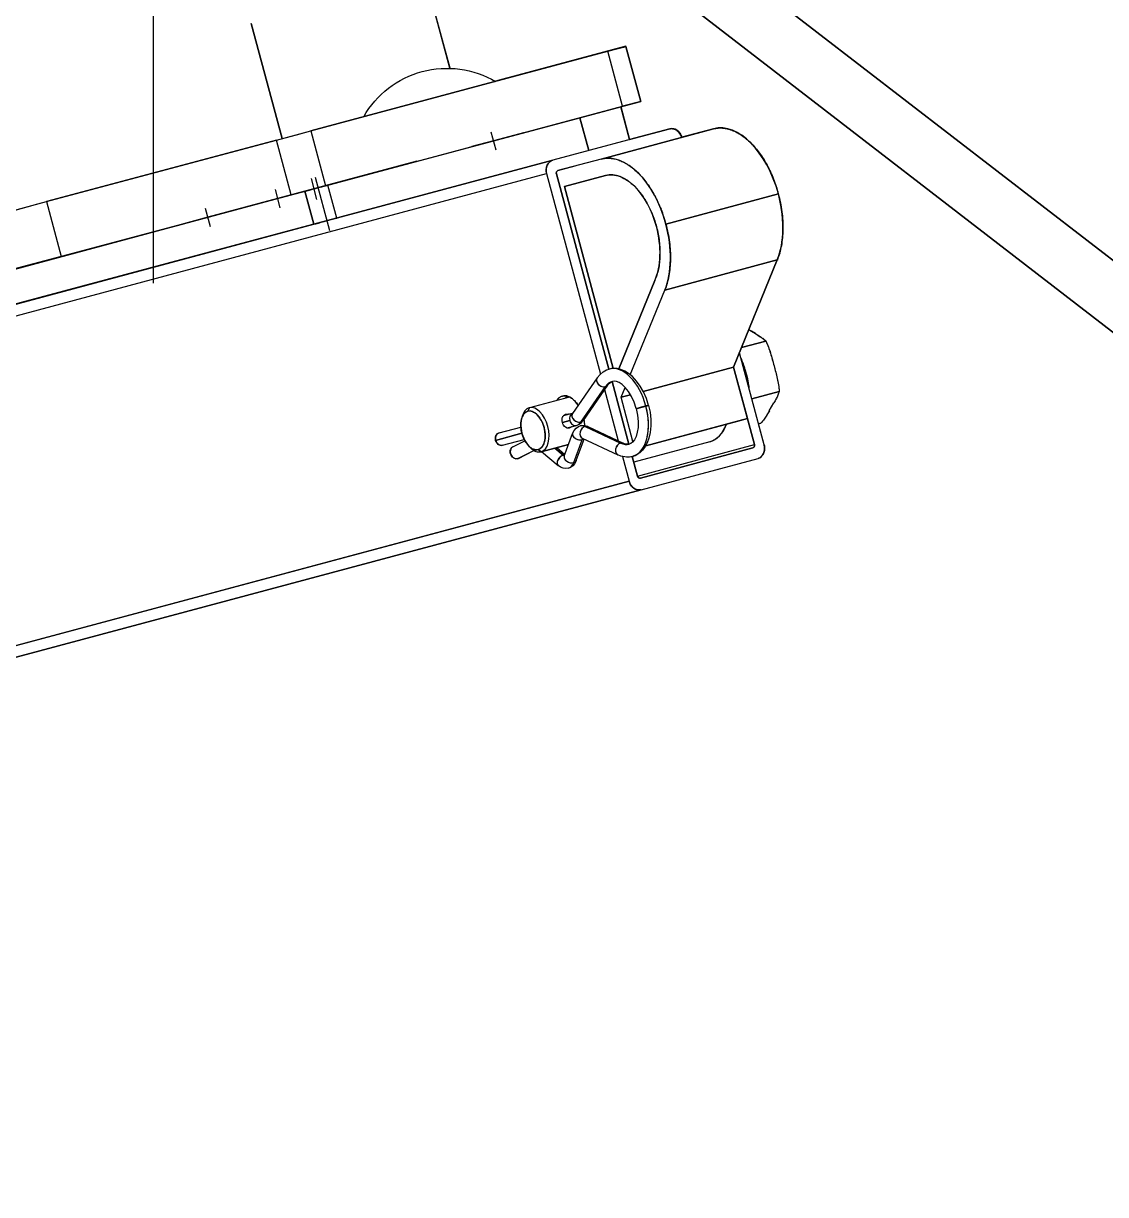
# Model space of a CAD drawing. Extents: x 39751 to 116307, y -36149 to -14965.
# Drawn here: x 111378.4 to 111568.7, y -20866.1 to -20660.1 of the extents above; entities that cross this region are included whole.
import ezdxf

# ---------------------------------------------------------------- set-up
doc = ezdxf.new("R2010")
doc.units = 0
doc.header["$LTSCALE"] = 1500
doc.linetypes.add('DASHDOT', pattern=[25.4, 12.7, -6.35, 0, -6.35])
doc.linetypes.add('DASHED', pattern=[0.35, 0.3, -0.05])
doc.layers.add('01', color=7, linetype='Continuous')
doc.layers.add('confinea', color=3, linetype='Continuous')
doc.layers.add('AM_0', color=7, linetype='Continuous', lineweight=30)

# ---------------------------------------------------------------- blocks, each defined once
blk = doc.blocks.new('A$C4E333B14')
at = {"color": 0, "linetype": 'DASHDOT', "ltscale": 0.339619}
blk.add_line((110.67, 716.96), (110.67, 852.81), dxfattribs=at)
at = {"color": 0, "ltscale": 0.039349}
blk.add_line((58.53, 754.73), (62.61, 769.93), dxfattribs=at)
blk.add_line((58.53, 754.73), (62.61, 769.93), dxfattribs=at)
at = {"color": 0, "ltscale": 0.039272}
blk.add_line((58.54, 754.73), (62.61, 769.9), dxfattribs=at)
blk.add_line((58.54, 754.73), (62.61, 769.9), dxfattribs=at)
blk.add_line((58.54, 754.73), (62.61, 769.9), dxfattribs=at)
at = {"color": 0, "ltscale": 0.052406}
for p, q in [((93.49, 762.63), (88.06, 742.38)), ((88.06, 742.38), (93.49, 762.63)), ((88.06, 742.38), (93.49, 762.63))]:
    blk.add_line(p, q, dxfattribs=at)
at = {"color": 0, "ltscale": 0.025}
for p, q in [((25.01, 748.95), (27.6, 758.61)), ((25.01, 748.92), (27.6, 758.58)), ((27.6, 758.58), (25.01, 748.92)), ((27.6, 758.58), (25.01, 748.92)), ((28.19, 748.07), (30.78, 757.73)), ((28.19, 748.07), (30.78, 757.73)), ((83.02, 743.73), (80.43, 734.07)), ((83.02, 743.73), (80.43, 734.07)), ((86.46, 732.45), (89.05, 742.11)), ((86.46, 732.45), (89.05, 742.11)), ((129.48, 731.28), (126.89, 721.62)), ((129.48, 731.28), (126.89, 721.62))]:
    blk.add_line(p, q, dxfattribs=at)
at = {"color": 0, "ltscale": 0.000835028}
blk.add_line((27.6, 758.61), (27.92, 758.52), dxfattribs=at)
at = {"color": 0, "ltscale": 0.059443}
blk.add_line((27.6, 758.61), (50.56, 752.45), dxfattribs=at)
at = {"color": 0, "ltscale": 0.000963641}
blk.add_line((27.97, 758.48), (27.6, 758.58), dxfattribs=at)
at = {"color": 0, "ltscale": 0.008243}
blk.add_line((30.78, 757.73), (27.6, 758.58), dxfattribs=at)
at = {"color": 0, "ltscale": 0.002628}
blk.add_line((27.92, 758.52), (28.93, 758.25), dxfattribs=at)
at = {"color": 0, "ltscale": 0.002757}
blk.add_line((29.03, 758.19), (27.97, 758.48), dxfattribs=at)
at = {"color": 0, "ltscale": 0.004396}
blk.add_line((28.93, 758.25), (30.63, 757.8), dxfattribs=at)
at = {"color": 0, "ltscale": 0.004521}
for p, q in [((30.78, 757.73), (29.03, 758.19)), ((28.19, 748.07), (26.44, 748.53))]:
    blk.add_line(p, q, dxfattribs=at)
at = {"color": 0, "ltscale": 0.006124}
blk.add_line((30.63, 757.8), (33, 757.16), dxfattribs=at)
at = {"color": 0, "ltscale": 0.135205}
for p, q in [((83.02, 743.73), (30.78, 757.73)), ((30.78, 757.73), (83.02, 743.73))]:
    blk.add_line(p, q, dxfattribs=at)
at = {"color": 0, "ltscale": 0.007794}
blk.add_line((33, 757.16), (36.01, 756.35), dxfattribs=at)
at = {"color": 0, "ltscale": 0.009394}
blk.add_line((36.01, 756.35), (39.64, 755.38), dxfattribs=at)
at = {"color": 0, "ltscale": 0.010905}
blk.add_line((39.64, 755.38), (43.85, 754.25), dxfattribs=at)
at = {"color": 0, "ltscale": 0.012317}
blk.add_line((43.85, 754.25), (48.61, 752.98), dxfattribs=at)
at = {"color": 0, "ltscale": 0.00505}
blk.add_line((48.61, 752.98), (50.56, 752.45), dxfattribs=at)
at = {"color": 0, "ltscale": 2.03578e-05}
blk.add_line((25.01, 748.95), (25.01, 748.95), dxfattribs=at)
at = {"color": 0, "ltscale": 0.000965115}
blk.add_line((25.38, 748.82), (25.01, 748.92), dxfattribs=at)
at = {"color": 0, "ltscale": 0.076855}
blk.add_line((54.7, 740.96), (25.01, 748.92), dxfattribs=at)
at = {"color": 0, "ltscale": 0.008242}
blk.add_line((25.01, 748.92), (28.19, 748.07), dxfattribs=at)
at = {"color": 0, "ltscale": 0.002755}
blk.add_line((26.44, 748.53), (25.38, 748.82), dxfattribs=at)
at = {"color": 0, "ltscale": 0.014929}
blk.add_line((28.49, 747.99), (26.95, 742.22), dxfattribs=at)
at = {"color": 0, "ltscale": 0.015}
for p, q in [((26.95, 742.19), (28.5, 747.98)), ((34.15, 740.26), (35.71, 746.05)), ((35.71, 746.05), (34.15, 740.26)), ((78.46, 728.38), (80.02, 734.18)), ((78.46, 728.38), (80.02, 734.18)), ((82.5, 727.3), (84.05, 733.1)), ((84.05, 733.1), (82.5, 727.3))]:
    blk.add_line(p, q, dxfattribs=at)
at = {"color": 0, "ltscale": 0.135206}
blk.add_line((80.43, 734.07), (28.19, 748.07), dxfattribs=at)
blk.add_line((80.43, 734.07), (28.19, 748.07), dxfattribs=at)
at = {"color": 0, "ltscale": 0.018656}
blk.add_line((35.71, 746.05), (28.5, 747.98), dxfattribs=at)
at = {"color": 0, "ltscale": 0.000126402}
blk.add_line((28.55, 747.97), (28.5, 747.98), dxfattribs=at)
at = {"color": 0, "ltscale": 0.00053706}
blk.add_line((28.76, 747.92), (28.55, 747.97), dxfattribs=at)
at = {"color": 0, "ltscale": 0.000952534}
blk.add_line((29.12, 747.82), (28.76, 747.92), dxfattribs=at)
at = {"color": 0, "ltscale": 0.001357}
blk.add_line((29.65, 747.68), (29.12, 747.82), dxfattribs=at)
at = {"color": 0, "ltscale": 0.00175}
blk.add_line((30.32, 747.49), (29.65, 747.68), dxfattribs=at)
at = {"color": 0, "ltscale": 0.002127}
blk.add_line((31.15, 747.27), (30.32, 747.49), dxfattribs=at)
at = {"color": 0, "ltscale": 0.002482}
blk.add_line((32.11, 747.02), (31.15, 747.27), dxfattribs=at)
at = {"color": 0, "ltscale": 0.002813}
blk.add_line((33.19, 746.73), (32.11, 747.02), dxfattribs=at)
at = {"color": 0, "ltscale": 0.003118}
blk.add_line((34.4, 746.4), (33.19, 746.73), dxfattribs=at)
at = {"color": 0, "ltscale": 0.003392}
blk.add_line((35.71, 746.05), (34.4, 746.4), dxfattribs=at)
at = {"color": 0, "ltscale": 0.114682}
blk.add_line((80.02, 734.18), (35.71, 746.05), dxfattribs=at)
blk.add_line((80.02, 734.18), (35.71, 746.05), dxfattribs=at)
at = {"color": 0, "ltscale": 0.014545}
for p, q in [((17.8, 742.6), (12.18, 744.1)), ((12.18, 744.1), (17.8, 742.6))]:
    blk.add_line(p, q, dxfattribs=at)
at = {"color": 0, "ltscale": 0.051197}
for p, q in [((31.96, 738.77), (12.18, 744.07)), ((12.18, 744.07), (31.96, 738.77)), ((12.18, 744.07), (31.96, 738.77)), ((0.8, 732.63), (20.58, 727.33)), ((20.58, 727.33), (0.8, 732.63)), ((0.99, 721.02), (20.77, 715.72)), ((20.77, 715.72), (0.99, 721.02)), ((25.07, 682.65), (5.29, 687.95)), ((5.29, 687.95), (25.07, 682.65))]:
    blk.add_line(p, q, dxfattribs=at)
at = {"color": 0, "ltscale": 0.01825}
for p, q in [((19.9, 744.11), (26.95, 742.22)), ((26.95, 742.22), (19.9, 744.11))]:
    blk.add_line(p, q, dxfattribs=at)
at = {"color": 0, "ltscale": 0.053245}
for p, q in [((19.9, 744.08), (40.47, 738.56)), ((19.9, 744.08), (40.47, 738.56)), ((24.95, 680.61), (4.37, 686.12)), ((24.95, 680.61), (4.37, 686.12))]:
    blk.add_line(p, q, dxfattribs=at)
at = {"color": 0, "ltscale": 0.00645}
blk.add_line((85.51, 743.06), (83.02, 743.73), dxfattribs=at)
at = {"color": 0, "ltscale": 0.015615}
for p, q in [((89.05, 742.11), (83.02, 743.73)), ((80.43, 734.07), (86.46, 732.45))]:
    blk.add_line(p, q, dxfattribs=at)
at = {"color": 0, "ltscale": 7.18015e-05}
blk.add_line((17.79, 742.57), (17.8, 742.6), dxfattribs=at)
blk.add_line((17.79, 742.57), (17.8, 742.6), dxfattribs=at)
at = {"color": 0, "ltscale": 1.98071e-05}
for p, q in [((17.8, 742.6), (17.81, 742.6)), ((3.32, 688.5), (3.31, 688.51))]:
    blk.add_line(p, q, dxfattribs=at)
at = {"color": 0, "ltscale": 2.22171e-05}
for p, q in [((17.8, 742.6), (17.81, 742.6)), ((3.32, 688.5), (3.31, 688.51))]:
    blk.add_line(p, q, dxfattribs=at)
at = {"color": 0, "ltscale": 1.90735e-05}
blk.add_line((26.95, 742.22), (26.95, 742.22), dxfattribs=at)
at = {"color": 0, "ltscale": 8.69885e-06}
blk.add_line((26.95, 742.22), (26.95, 742.22), dxfattribs=at)
at = {"color": 0, "ltscale": 0.01375}
for p, q in [((50.9, 741.98), (45.59, 743.4)), ((45.59, 743.4), (50.9, 741.98)), ((88.85, 731.81), (83.54, 733.24)), ((83.54, 733.24), (88.85, 731.81)), ((106.44, 727.1), (101.13, 728.52)), ((101.13, 728.52), (106.44, 727.1))]:
    blk.add_line(p, q, dxfattribs=at)
at = {"color": 0, "linetype": 'DASHDOT', "ltscale": 0.00825}
for p, q in [((51.33, 743.57), (50.48, 740.39)), ((89.28, 733.41), (88.43, 730.22)), ((101.56, 730.12), (100.7, 726.93))]:
    blk.add_line(p, q, dxfattribs=at)
at = {"color": 0, "ltscale": 0.009832}
blk.add_line((50.9, 741.98), (54.7, 740.96), dxfattribs=at)
at = {"color": 0, "ltscale": 0.13}
for p, q in [((101.13, 728.52), (50.9, 741.98)), ((139.08, 718.35), (88.85, 731.81))]:
    blk.add_line(p, q, dxfattribs=at)
at = {"color": 0, "ltscale": 0.009165}
blk.add_line((89.05, 742.11), (85.51, 743.06), dxfattribs=at)
at = {"color": 0, "ltscale": 0.104629}
for p, q in [((129.48, 731.28), (89.05, 742.11)), ((89.05, 742.11), (129.48, 731.28))]:
    blk.add_line(p, q, dxfattribs=at)
at = {"color": 0, "ltscale": 0.019671}
blk.add_line((31.96, 738.77), (39.56, 736.74), dxfattribs=at)
blk.add_line((31.96, 738.77), (39.56, 736.74), dxfattribs=at)
at = {"color": 0, "ltscale": 0.007809}
blk.add_line((39.56, 736.74), (36.54, 737.55), dxfattribs=at)
at = {"color": 0, "ltscale": 0.007782}
blk.add_line((36.55, 737.54), (39.56, 736.74), dxfattribs=at)
at = {"color": 0, "ltscale": 0.363802}
for p, q in [((181.04, 700.9), (40.47, 738.56)), ((40.47, 738.56), (181.04, 700.9))]:
    blk.add_line(p, q, dxfattribs=at)
at = {"color": 0, "ltscale": 0.030923}
blk.add_line((76.31, 735.17), (64.36, 738.38), dxfattribs=at)
at = {"color": 0, "ltscale": 0.095169}
blk.add_line((64.36, 738.38), (101.13, 728.52), dxfattribs=at)
at = {"color": 0, "ltscale": 0.088858}
for p, q in [((39.83, 736.15), (30.63, 701.82)), ((30.63, 701.82), (39.83, 736.15))]:
    blk.add_line(p, q, dxfattribs=at)
at = {"color": 0, "ltscale": 0.018653}
blk.add_line((31.18, 735.88), (38.39, 733.95), dxfattribs=at)
at = {"color": 0, "ltscale": 0.018641}
for p, q in [((38.39, 733.95), (31.19, 735.88)), ((31.19, 735.88), (38.39, 733.95))]:
    blk.add_line(p, q, dxfattribs=at)
at = {"color": 0, "ltscale": 0.091223}
blk.add_line((41.54, 736.21), (32.1, 700.96), dxfattribs=at)
blk.add_line((41.54, 736.21), (32.1, 700.96), dxfattribs=at)
at = {"color": 0, "ltscale": 0.360416}
blk.add_line((180.79, 698.89), (41.54, 736.21), dxfattribs=at)
blk.add_line((180.79, 698.89), (41.54, 736.21), dxfattribs=at)
at = {"color": 0, "linetype": 'DASHDOT', "ltscale": 0.024268}
blk.add_line((79.65, 726.15), (82.16, 735.53), dxfattribs=at)
at = {"color": 0, "ltscale": 0.082816}
for p, q in [((29.82, 701.95), (38.39, 733.95)), ((38.39, 733.95), (29.82, 701.95))]:
    blk.add_line(p, q, dxfattribs=at)
at = {"color": 0, "ltscale": 0.015955}
blk.add_line((82.47, 733.52), (76.31, 735.17), dxfattribs=at)
at = {"color": 0, "ltscale": 0.010445}
blk.add_line((84.05, 733.1), (80.02, 734.18), dxfattribs=at)
at = {"color": 0, "ltscale": 0.001281}
for p, q in [((80.51, 734.05), (80.02, 734.18)), ((78.96, 728.25), (78.46, 728.38))]:
    blk.add_line(p, q, dxfattribs=at)
at = {"color": 0, "ltscale": 0.006451}
blk.add_line((82.92, 733.4), (80.43, 734.07), dxfattribs=at)
at = {"color": 0, "ltscale": 0.001397}
blk.add_line((81.05, 733.9), (80.51, 734.05), dxfattribs=at)
at = {"color": 0, "ltscale": 0.00146}
for p, q in [((81.62, 733.75), (81.05, 733.9)), ((80.06, 727.96), (79.5, 728.11))]:
    blk.add_line(p, q, dxfattribs=at)
at = {"color": 0, "ltscale": 0.001466}
for p, q in [((82.18, 733.6), (81.62, 733.75)), ((80.63, 727.8), (80.06, 727.96))]:
    blk.add_line(p, q, dxfattribs=at)
at = {"color": 0, "linetype": 'DASHDOT', "ltscale": 0.009572}
blk.add_line((82.97, 735.37), (81.98, 731.67), dxfattribs=at)
at = {"color": 0, "ltscale": 0.001416}
blk.add_line((82.73, 733.45), (82.18, 733.6), dxfattribs=at)
at = {"color": 0, "ltscale": 0.026346}
blk.add_line((82.47, 733.52), (92.65, 730.79), dxfattribs=at)
at = {"color": 0, "ltscale": 0.001312}
for p, q in [((83.24, 733.32), (82.73, 733.45)), ((81.68, 727.52), (81.18, 727.66))]:
    blk.add_line(p, q, dxfattribs=at)
at = {"color": 0, "ltscale": 0.009164}
blk.add_line((86.46, 732.45), (82.92, 733.4), dxfattribs=at)
at = {"color": 0, "ltscale": 0.001156}
for p, q in [((83.68, 733.2), (83.24, 733.32)), ((82.13, 727.4), (81.68, 727.52))]:
    blk.add_line(p, q, dxfattribs=at)
at = {"color": 0, "ltscale": 0.00095735}
for p, q in [((84.05, 733.1), (83.68, 733.2)), ((82.5, 727.3), (82.13, 727.4))]:
    blk.add_line(p, q, dxfattribs=at)
at = {"color": 0, "ltscale": 0.213657}
blk.add_line((166.6, 710.98), (84.05, 733.1), dxfattribs=at)
blk.add_line((166.6, 710.98), (84.05, 733.1), dxfattribs=at)
at = {"color": 0, "ltscale": 0.10463}
blk.add_line((126.89, 721.62), (86.46, 732.45), dxfattribs=at)
blk.add_line((126.89, 721.62), (86.46, 732.45), dxfattribs=at)
at = {"color": 0, "ltscale": 0.009831}
blk.add_line((88.85, 731.81), (92.65, 730.79), dxfattribs=at)
at = {"color": 0, "ltscale": 0.012287}
blk.add_line((73.72, 729.66), (78.46, 728.38), dxfattribs=at)
at = {"color": 0, "ltscale": 0.003983}
blk.add_line((131.02, 730.87), (129.48, 731.28), dxfattribs=at)
at = {"color": 0, "ltscale": 0.020039}
blk.add_line((137.22, 729.21), (129.48, 731.28), dxfattribs=at)
at = {"color": 0, "ltscale": 0.004847}
for p, q in [((132.89, 730.37), (131.02, 730.87)), ((130.3, 720.71), (128.43, 721.21))]:
    blk.add_line(p, q, dxfattribs=at)
at = {"color": 0, "ltscale": 0.00545}
for p, q in [((135, 729.8), (132.89, 730.37)), ((132.41, 720.14), (130.3, 720.71))]:
    blk.add_line(p, q, dxfattribs=at)
at = {"color": 0, "ltscale": 0.010446}
blk.add_line((78.46, 728.38), (82.5, 727.3), dxfattribs=at)
at = {"color": 0, "ltscale": 0.001398}
blk.add_line((79.5, 728.11), (78.96, 728.25), dxfattribs=at)
at = {"color": 0, "ltscale": 0.001415}
blk.add_line((81.18, 727.66), (80.63, 727.8), dxfattribs=at)
at = {"color": 0, "ltscale": 0.213658}
for p, q in [((82.5, 727.3), (165.05, 705.18)), ((165.05, 705.18), (82.5, 727.3))]:
    blk.add_line(p, q, dxfattribs=at)
at = {"color": 0, "ltscale": 0.103653}
blk.add_line((102.31, 728.21), (142.36, 717.48), dxfattribs=at)
at = {"color": 0, "ltscale": 0.095168}
blk.add_line((102.31, 728.21), (139.08, 718.35), dxfattribs=at)
at = {"color": 0, "ltscale": 0.050902}
for p, q in [((0.99, 721.02), (8.67, 702.16)), ((8.67, 702.16), (0.99, 721.02))]:
    blk.add_line(p, q, dxfattribs=at)
at = {"color": 0, "ltscale": 0.003982}
blk.add_line((128.43, 721.21), (126.89, 721.62), dxfattribs=at)
at = {"color": 0, "ltscale": 0.02004}
blk.add_line((126.89, 721.62), (134.63, 719.55), dxfattribs=at)
at = {"color": 0, "ltscale": 0.00576}
blk.add_line((134.63, 719.55), (132.41, 720.14), dxfattribs=at)
at = {"color": 0, "ltscale": 0.042022}
for p, q in [((22.54, 717.43), (28.87, 701.86)), ((28.87, 701.86), (22.54, 717.43))]:
    blk.add_line(p, q, dxfattribs=at)
at = {"color": 0, "ltscale": 0.040196}
blk.add_line((26.84, 700.83), (20.77, 715.72), dxfattribs=at)
blk.add_line((26.84, 700.83), (20.77, 715.72), dxfattribs=at)
at = {"color": 0, "ltscale": 0.001292}
blk.add_line((5.54, 708.48), (5.99, 708.74), dxfattribs=at)
at = {"color": 0, "ltscale": 0.001293}
blk.add_line((5.54, 708.48), (5.99, 708.74), dxfattribs=at)
at = {"color": 0, "ltscale": 0.001315}
blk.add_line((5.54, 708.45), (6, 708.72), dxfattribs=at)
at = {"color": 0, "ltscale": 0.001321}
blk.add_line((5.54, 708.45), (6, 708.72), dxfattribs=at)
at = {"color": 0, "ltscale": 5.53381e-05}
blk.add_line((3.05, 706.78), (3.03, 706.79), dxfattribs=at)
at = {"color": 0, "ltscale": 0.010959}
for p, q in [((7.26, 705.62), (3.03, 706.76)), ((3.03, 706.76), (7.26, 705.62))]:
    blk.add_line(p, q, dxfattribs=at)
at = {"color": 0, "ltscale": 0.002025}
for p, q in [((4.85, 708.07), (5.54, 708.48)), ((4.85, 708.07), (5.54, 708.48)), ((4.85, 708.05), (5.54, 708.45)), ((4.85, 708.05), (5.54, 708.45))]:
    blk.add_line(p, q, dxfattribs=at)
at = {"color": 0, "ltscale": 0.041928}
blk.add_line((3.31, 688.48), (7.65, 704.68), dxfattribs=at)
blk.add_line((3.31, 688.48), (7.65, 704.68), dxfattribs=at)
at = {"color": 0, "ltscale": 0.035276}
for p, q in [((5.02, 688.54), (8.67, 702.16)), ((8.67, 702.16), (5.02, 688.54))]:
    blk.add_line(p, q, dxfattribs=at)
at = {"color": 0, "ltscale": 0.023358}
for p, q in [((8.67, 702.16), (6.25, 693.14)), ((6.25, 693.14), (8.67, 702.16))]:
    blk.add_line(p, q, dxfattribs=at)
at = {"color": 0, "ltscale": 0.000429529}
blk.add_line((6.95, 702.08), (6.79, 702.13), dxfattribs=at)
blk.add_line((6.95, 702.08), (6.79, 702.13), dxfattribs=at)
at = {"color": 0, "ltscale": 0.04114}
for p, q in [((8.67, 702.16), (24.57, 697.91)), ((24.57, 697.91), (8.67, 702.16))]:
    blk.add_line(p, q, dxfattribs=at)
at = {"color": 0, "ltscale": 0.02853}
blk.add_line((30.05, 699.64), (27.09, 688.62), dxfattribs=at)
at = {"color": 0, "ltscale": 0.028529}
blk.add_line((27.09, 688.62), (30.05, 699.64), dxfattribs=at)
at = {"color": 0, "ltscale": 0.004693}
blk.add_line((28.45, 696.86), (27.74, 698.6), dxfattribs=at)
blk.add_line((28.45, 696.86), (27.74, 698.6), dxfattribs=at)
at = {"color": 0, "ltscale": 0.018985}
for p, q in [((30.83, 699), (35.15, 692.76)), ((35.54, 692.49), (31.22, 698.74)), ((31.22, 698.74), (35.54, 692.49)), ((32.68, 700.28), (37, 694.04))]:
    blk.add_line(p, q, dxfattribs=at)
at = {"color": 0, "ltscale": 0.0125}
for p, q in [((5.49, 696.61), (0.66, 697.9)), ((0.66, 697.9), (5.49, 696.61))]:
    blk.add_line(p, q, dxfattribs=at)
at = {"color": 0, "ltscale": 0.020181}
blk.add_line((26.36, 689.07), (28.45, 696.86), dxfattribs=at)
blk.add_line((26.36, 689.07), (28.45, 696.86), dxfattribs=at)
at = {"color": 0, "ltscale": 0.004273}
for p, q in [((26.8, 697.31), (28.45, 696.86)), ((28.45, 696.86), (26.8, 697.31))]:
    blk.add_line(p, q, dxfattribs=at)
at = {"color": 0, "ltscale": 0.023398}
blk.add_line((31.36, 698.22), (28.94, 689.18), dxfattribs=at)
blk.add_line((31.36, 698.22), (28.94, 689.18), dxfattribs=at)
at = {"color": 0, "ltscale": 0.018316}
blk.add_line((37.51, 696.91), (44.58, 695.02), dxfattribs=at)
blk.add_line((37.51, 696.91), (44.58, 695.02), dxfattribs=at)
at = {"color": 0, "ltscale": 0.002024}
blk.add_line((1.98, 695.17), (1.58, 695.87), dxfattribs=at)
blk.add_line((1.98, 695.17), (1.58, 695.87), dxfattribs=at)
at = {"color": 0, "ltscale": 0.002037}
blk.add_line((2.39, 694.47), (1.98, 695.17), dxfattribs=at)
blk.add_line((2.39, 694.47), (1.98, 695.17), dxfattribs=at)
at = {"color": 0, "ltscale": 0.001199}
blk.add_line((23.63, 695.45), (24.1, 695.33), dxfattribs=at)
at = {"color": 0, "ltscale": 0.001198}
blk.add_line((24.1, 695.33), (23.63, 695.45), dxfattribs=at)
at = {"color": 0, "ltscale": 0.003918}
for p, q in [((25.34, 695), (23.83, 695.4)), ((23.83, 695.4), (25.34, 695)), ((25.61, 694.92), (24.1, 695.33)), ((24.1, 695.33), (25.61, 694.92))]:
    blk.add_line(p, q, dxfattribs=at)
at = {"color": 0, "ltscale": 0.000508752}
for p, q in [((25.81, 694.87), (25.61, 694.92)), ((25.61, 694.92), (25.81, 694.87))]:
    blk.add_line(p, q, dxfattribs=at)
at = {"color": 0, "ltscale": 0.001616}
for p, q in [((44.85, 694.43), (44.58, 695.02)), ((44.58, 695.02), (44.85, 694.43))]:
    blk.add_line(p, q, dxfattribs=at)
at = {"color": 0, "ltscale": 0.009512}
blk.add_line((3.31, 688.51), (4.29, 692.18), dxfattribs=at)
blk.add_line((3.31, 688.51), (4.29, 692.18), dxfattribs=at)
at = {"color": 0, "ltscale": 0.001115}
for p, q in [((4.3, 692.18), (3.87, 692.29)), ((3.87, 692.29), (4.3, 692.18))]:
    blk.add_line(p, q, dxfattribs=at)
at = {"color": 0, "ltscale": 0.04624}
blk.add_line((6.25, 693.14), (24.12, 688.35), dxfattribs=at)
blk.add_line((6.25, 693.14), (24.12, 688.35), dxfattribs=at)
at = {"color": 0, "ltscale": 0.004302}
blk.add_line((7.92, 692.69), (6.25, 693.14), dxfattribs=at)
at = {"color": 0, "ltscale": 0.041938}
blk.add_line((24.12, 688.35), (7.92, 692.69), dxfattribs=at)
at = {"color": 0, "ltscale": 0.004177}
blk.add_line((38.58, 693.65), (36.97, 694.08), dxfattribs=at)
at = {"color": 0, "ltscale": 1.35838e-05}
blk.add_line((37, 694.03), (37, 694.04), dxfattribs=at)
at = {"color": 0, "ltscale": 0.003341}
for p, q in [((37.47, 692.78), (38.76, 692.44)), ((38.76, 692.44), (37.47, 692.78))]:
    blk.add_line(p, q, dxfattribs=at)
at = {"color": 0, "ltscale": 0.000159651}
blk.add_line((37.72, 693.88), (37.78, 693.89), dxfattribs=at)
at = {"color": 0, "ltscale": 0.001033}
blk.add_line((45.84, 693.5), (45.95, 693.1), dxfattribs=at)
at = {"color": 0, "ltscale": 0.017226}
for p, q in [((34.32, 691.7), (28.08, 688.78)), ((28.55, 688.81), (34.79, 691.74)), ((34.79, 691.74), (28.55, 688.81))]:
    blk.add_line(p, q, dxfattribs=at)
at = {"color": 0, "ltscale": 0.004431}
blk.add_line((38, 691.48), (36.29, 691.93), dxfattribs=at)
at = {"color": 0, "ltscale": 0.010693}
for p, q in [((38.44, 686.5), (36.97, 690.51)), ((36.77, 685.37), (35.3, 689.39)), ((36.77, 685.37), (35.3, 689.39))]:
    blk.add_line(p, q, dxfattribs=at)
at = {"color": 0, "ltscale": 0.000162642}
blk.add_line((37.19, 691.66), (37.14, 691.71), dxfattribs=at)
at = {"color": 0, "ltscale": 0.011983}
for p, q in [((45.88, 690.53), (50.51, 689.29)), ((50.51, 689.29), (45.88, 690.53))]:
    blk.add_line(p, q, dxfattribs=at)
at = {"color": 0, "ltscale": 0.009946}
for p, q in [((49.91, 690.61), (46.07, 691.64)), ((49.33, 688.44), (45.49, 689.47))]:
    blk.add_line(p, q, dxfattribs=at)
at = {"color": 0, "ltscale": 0.053246}
blk.add_line((25.59, 683.02), (5.02, 688.54), dxfattribs=at)
blk.add_line((25.59, 683.02), (5.02, 688.54), dxfattribs=at)
at = {"color": 0, "ltscale": 0.034604}
blk.add_line((12.87, 689.02), (26.24, 685.44), dxfattribs=at)
at = {"color": 0, "ltscale": 0.017227}
blk.add_line((35.28, 689.67), (29.03, 686.74), dxfattribs=at)
at = {"color": 0, "ltscale": 0.010085}
blk.add_line((36.33, 685.72), (34.94, 689.51), dxfattribs=at)
at = {"color": 0, "ltscale": 0.01251}
for p, q in [((42.51, 687.29), (37.68, 688.58)), ((37.68, 688.58), (42.51, 687.29))]:
    blk.add_line(p, q, dxfattribs=at)
at = {"color": 0, "ltscale": 8.87112e-05}
blk.add_line((37.72, 688.57), (37.69, 688.56), dxfattribs=at)
at = {"color": 0, "ltscale": 8.59823e-05}
blk.add_line((37.72, 688.57), (37.69, 688.56), dxfattribs=at)
at = {"color": 0, "ltscale": 0.001034}
blk.add_line((44.36, 687.98), (44.65, 688.27), dxfattribs=at)
at = {"color": 0, "ltscale": 0.006001}
blk.add_line((47.5, 688.14), (45.36, 689.23), dxfattribs=at)
at = {"color": 0, "ltscale": 0.394334}
for p, q in [((156.73, 645.3), (4.37, 686.12)), ((179.4, 641.29), (27.05, 682.12)), ((27.05, 682.12), (179.4, 641.29))]:
    blk.add_line(p, q, dxfattribs=at)
at = {"color": 0, "ltscale": 0.008857}
blk.add_line((26.51, 686.45), (25.59, 683.02), dxfattribs=at)
at = {"color": 0, "ltscale": 0.008858}
blk.add_line((25.59, 683.02), (26.51, 686.45), dxfattribs=at)
at = {"color": 0, "ltscale": 0.011222}
blk.add_line((28.21, 686.45), (27.05, 682.12), dxfattribs=at)
blk.add_line((28.21, 686.45), (27.05, 682.12), dxfattribs=at)
at = {"color": 0, "ltscale": 0.004711}
blk.add_line((39.77, 688.02), (38.33, 686.82), dxfattribs=at)
at = {"color": 0, "ltscale": 0.000123252}
blk.add_line((38.44, 686.5), (38.46, 686.45), dxfattribs=at)
at = {"color": 0, "ltscale": 0.004872}
for p, q in [((38.62, 686.68), (40.11, 687.93)), ((40.11, 687.93), (38.62, 686.68))]:
    blk.add_line(p, q, dxfattribs=at)
at = {"color": 0, "ltscale": 0.009517}
blk.add_line((42.43, 687.31), (39.51, 684.87), dxfattribs=at)
at = {"color": 0, "ltscale": 0.001615}
for p, q in [((42.51, 687.29), (43.04, 687.67)), ((43.04, 687.67), (42.51, 687.29))]:
    blk.add_line(p, q, dxfattribs=at)
at = {"color": 0, "ltscale": 0.007609}
blk.add_line((46.48, 686.13), (43.77, 687.51), dxfattribs=at)
at = {"color": 0, "ltscale": 0.007976}
blk.add_line((46.62, 686.07), (43.78, 687.52), dxfattribs=at)
at = {"color": 0, "ltscale": 0.007972}
blk.add_line((46.62, 686.07), (43.78, 687.52), dxfattribs=at)
at = {"color": 0, "ltscale": 0.394333}
for p, q in [((177.3, 639.78), (24.95, 680.61)), ((24.95, 680.61), (177.3, 639.78))]:
    blk.add_line(p, q, dxfattribs=at)
at = {"color": 0}
for points in [[(23.63, 695.45), (24.01, 696.63), (24.53, 697.84), (25.09, 698.82), (25.74, 699.73), (26.46, 700.5), (27.13, 701.06), (27.77, 701.45), (28.51, 701.76), (29.16, 701.91), (29.87, 701.95), (30.56, 701.83)], [(32.67, 700.28), (32.16, 700.9), (31.62, 701.35), (31.03, 701.67), (30.56, 701.83)], [(25.81, 694.87), (26.18, 696.01), (26.63, 696.99), (27.17, 697.89), (27.72, 698.57), (28.28, 699.11), (28.82, 699.46), (29.29, 699.65), (29.69, 699.7), (29.98, 699.66)], [(30.83, 699), (30.5, 699.37), (30.16, 699.6), (29.98, 699.66)], [(23.63, 695.45), (23.37, 694.25), (23.22, 692.94), (23.21, 691.82), (23.32, 690.7), (23.56, 689.67), (23.86, 688.85), (24.22, 688.19), (24.7, 687.55), (25.18, 687.1), (25.78, 686.72), (26.44, 686.46)], [(25.81, 694.87), (25.56, 693.7), (25.46, 692.63), (25.48, 691.58), (25.61, 690.71), (25.83, 689.96), (26.12, 689.39), (26.43, 688.99), (26.76, 688.75), (27.03, 688.64)], [(36.29, 691.93), (35.83, 692.12), (35.41, 692.44), (35.15, 692.76)], [(34.32, 691.7), (34.82, 691.86), (35.33, 691.89), (35.62, 691.83)], [(36.97, 690.51), (36.71, 691.04), (36.38, 691.42), (35.96, 691.71), (35.62, 691.83)], [(27.03, 688.64), (27.43, 688.6), (27.85, 688.69), (28.08, 688.78)], [(26.44, 686.46), (27.12, 686.35), (27.8, 686.38), (28.49, 686.53), (29.03, 686.74)], [(36.33, 685.72), (36.6, 685.2), (36.92, 684.82), (37.34, 684.53), (37.68, 684.4)], [(37.68, 684.4), (38.14, 684.34), (38.63, 684.4), (39.1, 684.59), (39.51, 684.87)]]:
    blk.add_lwpolyline(points, dxfattribs=at)
for centre, radius, start, end in [((59.04, 737.83), 16.9, 75, 120.2397), ((59.04, 737.83), 16.9, 29.7603, 75), ((11.59, 736.95), 7.41, 110.9473, 118.0946), ((11.59, 736.92), 7.41, 110.9473, 118.0946), ((11.19, 737.99), 6.29, 102.9857, 110.9525), ((11.19, 737.96), 6.29, 102.9857, 110.9525), ((11, 738.8), 5.46, 94.2249, 102.9804), ((11, 738.77), 5.46, 94.2249, 102.9804), ((10.96, 739.35), 4.92, 84.8098, 94.206), ((10.96, 739.32), 4.92, 84.8098, 94.206), ((10.98, 739.62), 4.64, 75.0183, 84.7784), ((10.98, 739.59), 4.64, 75.0183, 84.7784), ((19.78, 742.24), 1.97, 125.7766, 136.4244), ((19.78, 742.21), 1.97, 125.7766, 136.4244), ((19.66, 742.42), 1.75, 114.3187, 125.8157), ((19.66, 742.39), 1.75, 114.3187, 125.8157), ((19.58, 742.59), 1.56, 101.9333, 114.3444), ((19.58, 742.56), 1.56, 101.9333, 114.3444), ((19.55, 742.73), 1.42, 88.7233, 101.9383), ((19.55, 742.7), 1.42, 88.7233, 101.9383), ((19.55, 742.8), 1.35, 75.0125, 88.7075), ((19.55, 742.77), 1.35, 75.0125, 88.7075), ((15.72, 731.61), 14.2, 135.2237, 139.8534), ((14.33, 732.99), 12.24, 130.1248, 135.2365), ((14.33, 732.96), 12.24, 130.1248, 135.2365), ((13.15, 734.39), 10.42, 124.4456, 130.1386), ((13.15, 734.36), 10.42, 124.4456, 130.1386), ((12.24, 735.73), 8.79, 118.0834, 124.4592), ((12.24, 735.7), 8.79, 118.0834, 124.4592), ((20.14, 741.97), 2.42, 155.7548, 165.0236), ((20.14, 741.94), 2.42, 155.7548, 165.0236), ((20.06, 742.01), 2.33, 146.2994, 155.8021), ((20.06, 741.98), 2.33, 146.2994, 155.8021), ((19.93, 742.1), 2.17, 136.3791, 146.3466), ((19.93, 742.07), 2.17, 136.3791, 146.3466), ((18.86, 729.14), 18.2, 144.0695, 147.9943), ((18.86, 729.12), 18.2, 144.0695, 147.9943), ((17.26, 730.31), 16.22, 139.8419, 144.0797), ((17.26, 730.28), 16.22, 139.8419, 144.0797), ((15.72, 731.58), 14.2, 135.2237, 139.8534), ((21.84, 727.4), 21.65, 151.6573, 155.1521), ((21.84, 727.37), 21.65, 151.6573, 155.1521), ((20.42, 728.17), 20.04, 147.9852, 151.6654), ((20.42, 728.14), 20.04, 147.9852, 151.6654), ((32.94, 729.06), 10.42, 124.4456, 130.1386), ((32.02, 730.4), 8.79, 118.0834, 124.4592), ((31.37, 731.62), 7.41, 110.9473, 118.0946), ((30.97, 732.66), 6.29, 102.9857, 110.9525), ((30.78, 733.47), 5.46, 94.2249, 102.9804), ((30.74, 734.02), 4.92, 84.8098, 94.206), ((30.76, 734.29), 4.64, 75.0183, 84.7784), ((40.12, 737.26), 1.35, 61.2925, 74.9875), ((40.09, 737.19), 1.42, 48.0616, 61.2767), ((40, 737.09), 1.56, 35.6556, 48.0667), ((39.84, 736.98), 1.75, 24.1843, 35.6813), ((39.65, 736.89), 1.97, 13.5756, 24.2234), ((23.01, 726.85), 22.95, 155.1448, 158.5067), ((23.01, 726.82), 22.95, 155.1448, 158.5067), ((37.04, 724.98), 16.22, 139.8419, 144.0797), ((35.5, 726.28), 14.2, 135.2237, 139.8534), ((34.11, 727.66), 12.24, 130.1248, 135.2365), ((30.93, 729.79), 6.33, 111.2642, 124.7918), ((30.31, 731.41), 4.59, 94.5403, 111.302), ((30.23, 732.27), 3.74, 75.1415, 94.3899), ((39.47, 736.41), 0.343, 47.7191, 74.9119), ((39.43, 736.36), 0.411, 23.685, 47.771), ((39.33, 736.31), 0.514, 3.2783, 24.0075), ((39.26, 736.3), 0.591, 344.8034, 3.6705), ((39.2, 736.84), 2.42, 344.9764, 354.2452), ((39.45, 736.84), 2.17, 3.6534, 13.6209), ((39.29, 736.83), 2.33, 354.1979, 3.7006), ((24.3, 726.36), 24.32, 161.7693, 165.0032), ((24.3, 726.33), 24.32, 161.7693, 165.0032), ((23.86, 726.51), 23.86, 158.4998, 161.7759), ((23.86, 726.48), 23.86, 158.4998, 161.7759), ((40.2, 722.83), 20.04, 147.9852, 151.6654), ((38.64, 723.81), 18.2, 144.0695, 147.9943), ((34.53, 725.55), 11.92, 135.3838, 144.2494), ((32.37, 727.7), 8.87, 124.6851, 135.4862), ((24.27, 726.37), 24.29, 164.9947, 168.7992), ((24.27, 726.34), 24.29, 164.9947, 168.7992), ((41.62, 722.07), 21.65, 151.6573, 155.1521), ((37.01, 723.73), 15, 144.1675, 151.7732), ((22.41, 726.64), 22.42, 172.6502, 176.6642), ((22.41, 726.61), 22.42, 172.6502, 176.6642), ((23.64, 726.49), 23.65, 168.7885, 172.6616), ((23.64, 726.46), 23.65, 168.7885, 172.6616), ((43.64, 721.18), 23.86, 158.4998, 161.7759), ((42.79, 721.52), 22.95, 155.1448, 158.5067), ((39.21, 722.53), 17.51, 151.7082, 158.5677), ((20.68, 726.74), 20.69, 176.6517, 180.8865), ((20.68, 726.71), 20.69, 176.6517, 180.8865), ((44.05, 721.04), 24.29, 164.9947, 168.7992), ((44.08, 721.03), 24.32, 161.7693, 165.0032), ((40.52, 722), 18.92, 158.5125, 165.026), ((19.19, 726.72), 19.2, 180.9122, 183.0021), ((18.59, 726.67), 18.59, 180.8724, 185.4198), ((43.42, 721.16), 23.65, 168.7885, 172.6616), ((40.13, 722.05), 18.53, 168.9688, 173.035), ((40.67, 721.94), 19.08, 164.9939, 168.9812), ((16.29, 726.45), 16.28, 185.4035, 190.3713), ((13.97, 726.02), 13.92, 190.3524, 195.8682), ((42.19, 721.31), 22.42, 172.6502, 176.6642), ((39.08, 722.17), 17.47, 173.0218, 177.2507), ((11.78, 725.39), 11.65, 195.847, 202.0592), ((40.46, 721.41), 20.69, 176.6517, 180.8865), ((38.37, 721.37), 18.59, 180.8724, 185.4198), ((37.61, 722.24), 15.99, 177.236, 181.7209), ((35.84, 722.18), 14.23, 181.7041, 186.5533), ((36.07, 721.15), 16.28, 185.4035, 190.3713), ((33.93, 721.96), 12.3, 186.5339, 191.8759), ((32.04, 721.55), 10.37, 191.8534, 197.8414), ((33.75, 720.72), 13.92, 190.3524, 195.8682), ((31.56, 720.09), 11.65, 195.847, 202.0592), ((30.31, 720.99), 8.55, 197.8163, 204.6278), ((11.16, 702.5), 9.19, 152.2258, 159.389), ((11.18, 702.49), 9.21, 152.2364, 159.378), ((11.16, 702.47), 9.19, 152.2258, 159.389), ((11.18, 702.46), 9.21, 152.2364, 159.378), ((5.81, 704.13), 3.85, 126.0337, 136.227), ((5.81, 704.12), 3.86, 126.0472, 136.2147), ((5.81, 704.1), 3.85, 126.0337, 136.227), ((5.81, 704.09), 3.86, 126.0472, 136.2147), ((9.36, 699.37), 9.78, 122.0459, 126.4737), ((9.39, 699.32), 9.84, 122.0595, 126.461), ((9.36, 699.34), 9.78, 122.0459, 126.4737), ((9.39, 699.29), 9.84, 122.0595, 126.461), ((18.33, 685.16), 26.59, 120.4861, 122.1994), ((18.58, 684.76), 27.06, 120.5015, 122.185), ((18.33, 685.14), 26.59, 120.4861, 122.1994), ((18.58, 684.73), 27.06, 120.5015, 122.185), ((40.82, 692.88), 40.38, 163.0556, 164.695), ((41.53, 692.67), 41.13, 163.0699, 164.6797), ((40.82, 692.85), 40.38, 163.0556, 164.695), ((41.53, 692.64), 41.13, 163.0699, 164.6797), ((18.59, 699.68), 17.14, 159.2824, 163.1291), ((18.7, 699.64), 17.26, 159.2958, 163.1151), ((18.59, 699.65), 17.14, 159.2824, 163.1291), ((18.7, 699.61), 17.26, 159.2958, 163.1151), ((147.31, 663.5), 150.85, 164.609, 165.0484), ((146.57, 663.7), 150.09, 164.6077, 165.0492), ((147.31, 663.47), 150.85, 164.609, 165.0484), ((146.57, 663.67), 150.09, 164.6077, 165.0492), ((23.52, 696.57), 17.64, 156.2963, 161.6232), ((23.57, 696.55), 17.68, 156.3075, 161.6148), ((40.1, 691.13), 40.14, 165.3138, 166.9535), ((40.81, 690.96), 40.87, 165.3289, 166.9395), ((40.1, 691.1), 40.14, 165.3138, 166.9535), ((40.81, 690.93), 40.87, 165.3289, 166.9395), ((144.93, 663.89), 148.45, 164.9544, 165.3982), ((144.5, 664), 148.01, 164.954, 165.3992), ((144.93, 663.86), 148.45, 164.9544, 165.3982), ((144.5, 663.97), 148.01, 164.954, 165.3992), ((23.94, 696.4), 18.08, 161.5558, 173.6263), ((24.09, 696.37), 18.23, 161.5878, 168.0595), ((9.84, 697.57), 9.19, 170.6129, 177.7744), ((9.86, 697.57), 9.21, 170.6239, 177.7638), ((9.84, 697.54), 9.19, 170.6129, 177.7744), ((9.86, 697.54), 9.21, 170.6239, 177.7638), ((17.67, 696.31), 17.12, 166.8797, 170.7205), ((17.79, 696.29), 17.24, 166.8936, 170.7072), ((17.67, 696.28), 17.12, 166.8797, 170.7205), ((17.79, 696.26), 17.24, 166.8936, 170.7072), ((23.53, 696.47), 17.67, 168.0191, 173.6962), ((31.37, 699.39), 0.673, 213.5942, 256.5596), ((31.37, 699.4), 0.678, 215.8017, 256.4648), ((4.39, 698.81), 3.84, 193.7718, 203.9609), ((4.4, 698.82), 3.85, 193.7841, 203.9475), ((9.84, 701.15), 9.77, 203.5218, 207.9516), ((9.89, 701.18), 9.83, 203.5345, 207.938), ((24.7, 708.96), 26.56, 207.7982, 209.5132), ((25.11, 709.18), 27.03, 207.8125, 209.4978), ((40.14, 692.86), 4.88, 135.3838, 144.2494), ((39.26, 693.75), 3.63, 124.6851, 135.4862), ((38.67, 694.6), 2.59, 111.2642, 124.7918), ((38.42, 695.26), 1.88, 94.5403, 111.302), ((36.35, 695.53), 2.21, 32.7767, 44.6371), ((36.45, 695.62), 2.07, 39.0997, 44.673), ((36.24, 695.44), 2.35, 33.0075, 39.0935), ((38.39, 695.61), 1.53, 75.1415, 94.3899), ((38.38, 695.61), 1.53, 55.6101, 74.8585), ((38.18, 695.33), 1.88, 38.698, 55.4597), ((37.82, 695.02), 2.35, 33.0075, 39.0935), ((28.51, 709.63), 30.21, 210.1406, 211.71), ((28.79, 709.8), 30.53, 210.1494, 211.702), ((40.87, 692.32), 5.79, 144.0499, 147.0793), ((44.77, 692.49), 2.01, 111.2642, 124.7918), ((44.57, 693.01), 1.46, 94.5403, 111.302), ((44.54, 693.28), 1.19, 75.1415, 94.3899), ((44.54, 693.28), 1.19, 55.6101, 74.8585), ((44.38, 693.06), 1.46, 38.698, 55.4597), ((15.32, 701.48), 14.7, 211.7123, 215.0771), ((15.31, 701.47), 14.69, 211.711, 215.0788), ((11.53, 698.83), 10.08, 215.131, 220.4763), ((11.51, 698.82), 10.05, 215.1234, 220.4842), ((42.29, 691.46), 7.43, 168.3502, 176.7868), ((42.11, 691.47), 7.25, 171.4604, 176.8473), ((42.52, 691.42), 7.66, 168.424, 171.5052), ((35.7, 693.15), 0.678, 215.8146, 256.4515), ((35.7, 693.15), 0.678, 215.8017, 256.4648), ((37.97, 692.84), 1.07, 88.3963, 103.4603), ((37.96, 692.93), 0.974, 75.7396, 100.7293), ((37.99, 693.08), 0.831, 61.139, 89.1139), ((38.01, 693.14), 0.766, 46.069, 75.3963), ((38.01, 693.14), 0.765, 31.4189, 60.5869), ((37.98, 693.11), 0.802, 31.7466, 45.7488), ((36.98, 692.9), 1.84, 330.1068, 345.2424), ((36.99, 692.9), 1.82, 330.0064, 345.2767), ((37.87, 693.04), 0.937, 19.2604, 31.7838), ((37.86, 693.04), 0.951, 19.3833, 31.6574), ((37.51, 692.93), 1.31, 359.3497, 18.742), ((37.64, 692.96), 1.18, 8.853, 19.3852), ((37, 692.92), 1.82, 344.723, 0.0016), ((36.98, 692.92), 1.84, 344.7572, 359.9014), ((37.35, 692.92), 1.47, 0.0434, 8.926), ((47.82, 690.01), 6.02, 158.5124, 165.026), ((47.4, 690.18), 5.57, 151.7082, 158.5677), ((46.7, 690.56), 4.77, 144.1675, 151.7732), ((45.91, 691.14), 3.79, 135.3838, 144.2494), ((45.22, 691.83), 2.82, 124.6851, 135.4862), ((43.95, 692.71), 2.01, 25.2082, 38.7357), ((43.22, 692.36), 2.82, 14.5138, 25.3149), ((42.28, 692.11), 3.79, 5.7506, 14.6162), ((41.31, 692.01), 4.77, 358.2268, 5.8325), ((16.97, 694.69), 7.47, 199.8977, 205.2276), ((15.67, 694.06), 6.03, 205.0373, 215.387), ((14.53, 693.25), 4.63, 215.3541, 227.6983), ((34.6, 691.08), 0.679, 73.5919, 114.0062), ((34.6, 691.08), 0.679, 73.5615, 114.0109), ((37.87, 692.48), 1.07, 226.5364, 241.6227), ((37.82, 692.4), 0.974, 229.2767, 254.2926), ((37.77, 692.27), 0.831, 240.905, 268.8915), ((37.76, 692.2), 0.766, 254.6387, 283.944), ((37.76, 692.2), 0.765, 269.4441, 298.5744), ((37.75, 692.24), 0.802, 284.2628, 298.2475), ((37.68, 692.36), 0.937, 298.2111, 310.7355), ((37.68, 692.37), 0.951, 298.3371, 310.6122), ((37.43, 692.63), 1.31, 311.2546, 330.6599), ((37.53, 692.54), 1.18, 310.6103, 321.1429), ((37.3, 692.72), 1.47, 321.0703, 329.9658), ((47.37, 690.07), 5.57, 171.4323, 178.2918), ((46.57, 690.09), 4.77, 178.2268, 185.8325), ((47.82, 690.01), 6.02, 164.974, 171.4876), ((40.07, 692.08), 6.02, 338.5124, 345.026), ((40.07, 692.09), 6.02, 344.974, 351.4876), ((40.51, 692.03), 5.57, 351.4323, 358.2918), ((49.71, 689.87), 0.772, 47.7187, 74.9122), ((49.61, 689.75), 0.925, 23.6879, 47.77), ((49.4, 689.65), 1.16, 3.265, 24.0113), ((5.61, 687.88), 2.39, 164.8972, 183.5833), ((5.56, 687.88), 2.33, 174.1979, 183.7006), ((5.56, 687.86), 2.33, 174.1979, 183.7006), ((5.65, 687.88), 2.42, 164.9764, 174.2452), ((5.65, 687.85), 2.42, 164.9764, 174.2452), ((5.59, 688.38), 0.591, 164.8033, 183.6705), ((5.51, 688.37), 0.514, 183.2783, 204.0075), ((5.42, 688.33), 0.411, 203.685, 227.771), ((13.93, 692.58), 3.73, 227.7247, 241.9912), ((13.73, 692.24), 3.33, 242.1182, 254.9595), ((28.36, 688.17), 0.673, 73.435, 116.4218), ((28.36, 688.17), 0.674, 73.4417, 116.415), ((35.47, 690.11), 0.742, 230.5482, 256.2413), ((35.47, 690.11), 0.742, 230.5606, 256.2549), ((34.84, 689.24), 0.481, 18.0405, 49.7177), ((34.84, 689.24), 0.481, 18.0405, 49.7177), ((45.6, 689.98), 3.79, 185.7506, 194.6162), ((44.66, 689.73), 2.82, 194.5138, 205.3149), ((43.93, 689.38), 2.01, 205.2082, 218.7357), ((43.5, 689.04), 1.46, 218.698, 235.4597), ((42.66, 690.27), 2.82, 304.6851, 315.4862), ((41.97, 690.95), 3.79, 315.3838, 324.2494), ((41.18, 691.53), 4.77, 324.1675, 331.7732), ((40.48, 691.91), 5.57, 331.7082, 338.5677), ((47.16, 687.47), 0.751, 47.3689, 62.8499), ((49.53, 689.18), 0.772, 255.0878, 282.2813), ((49.5, 689.33), 0.925, 282.23, 306.3121), ((49.37, 689.52), 1.16, 305.9887, 326.735), ((49.22, 689.63), 1.34, 326.3435, 345.1443), ((49.22, 689.64), 1.34, 344.8557, 3.6565), ((5.4, 687.84), 2.17, 183.6534, 193.6209), ((5.2, 687.79), 1.97, 193.5756, 204.2234), ((5.01, 687.7), 1.75, 204.1843, 215.6813), ((4.85, 687.59), 1.56, 215.6556, 228.0667), ((4.76, 687.49), 1.42, 228.0617, 241.2767), ((4.72, 687.42), 1.35, 241.2925, 254.9875), ((5.38, 688.28), 0.343, 227.7191, 254.912), ((38.4, 685.92), 0.793, 74.314, 92.8616), ((38.4, 685.92), 0.793, 74.3143, 92.8614), ((38.28, 687.06), 0.507, 285.0282, 311.3929), ((38.28, 687.06), 0.507, 285.0282, 311.3929), ((43.35, 688.81), 1.19, 235.6101, 254.8585), ((43.34, 688.81), 1.19, 255.1415, 274.3899), ((43.32, 689.09), 1.46, 274.5403, 291.302), ((43.12, 689.6), 2.01, 291.2642, 304.7918), ((46.82, 686.8), 0.749, 242.9878, 255.03), ((46.82, 686.8), 0.752, 243.026, 255.0259), ((46.83, 686.86), 0.817, 255.3784, 281.4637), ((46.79, 687.06), 1.02, 281.2724, 303.7685), ((46.67, 687.26), 1.25, 303.3875, 322.9662), ((47.1, 687.41), 0.833, 21.4111, 47.186), ((46.59, 687.34), 1.37, 322.5686, 341.0675), ((46.9, 687.32), 1.05, 359.6245, 21.6494), ((46.67, 687.32), 1.28, 340.6693, 0.0095), ((25.16, 682.98), 0.343, 255.0881, 282.2809), ((25.14, 683.04), 0.411, 282.229, 306.315), ((25.08, 683.13), 0.514, 305.9925, 326.7218), ((25.02, 683.17), 0.591, 326.3295, 345.1966), ((24.71, 682.74), 2.42, 335.7548, 345.0236), ((25.29, 681.91), 1.35, 255.0125, 268.7075), ((25.3, 681.99), 1.42, 268.7233, 281.9383), ((25.27, 682.12), 1.56, 281.9333, 294.3444), ((25.19, 682.3), 1.75, 294.3187, 305.8157), ((25.07, 682.47), 1.97, 305.7766, 316.4244), ((24.92, 682.61), 2.17, 316.3791, 326.3466), ((24.79, 682.7), 2.33, 326.2994, 335.8021)]:
    blk.add_arc(centre, radius, start, end, dxfattribs=at)
at = {"color": 0, "extrusion": (0, 0, -1)}
for centre, major_axis, ratio, start_param, end_param in [((8.56, 730.58), (3.62, 13.52), 0.573576, 4.712389, 6.283185), ((8.56, 730.55), (3.62, 13.52), 0.573576, -1.570796, 0), ((19.38, 742.17), (0.52, 1.93), 0.819152, 4.712389, 6.283185), ((19.38, 742.14), (0.52, 1.93), 0.819152, 4.712389, 6.283185), ((28.34, 725.25), (3.62, 13.52), 0.573576, -1.570796, 0), ((39.96, 736.63), (0.52, 1.93), 0.819152, 0, 1.570796), ((28.34, 725.25), (2.85, 10.63), 0.573576, 4.712389, 6.283185), ((39.43, 736.25), (0.129, 0.483), 0.819152, 0, 1.570796), ((8.56, 730.55), (3.62, 13.52), 0.573576, 3.789252, 4.712389), ((8.56, 730.58), (3.62, 13.52), 0.573576, 4.19622, 4.712389), ((28.34, 725.25), (3.62, 13.52), 0.573576, 3.789252, 4.712389), ((28.34, 725.25), (2.85, 10.63), 0.573576, 3.745222, 4.712389), ((28.5, 694.15), (2.06, 7.69), 0.573576, -1.570796, 0.00001), ((28.5, 694.15), (2.06, 7.69), 0.573576, -1.570796, 0.000002), ((28.5, 694.15), (1.48, 5.51), 0.573576, 0.000002, 0.452567), ((28.5, 694.15), (1.48, 5.51), 0.573576, 0.00001, 0.452567), ((31.75, 699.64), (0.925, 0.641), 0.736686, 0.000028, 2.583357), ((31.75, 699.64), (0.925, 0.641), 0.736686, 1.012561, 2.583357), ((31.75, 699.64), (0.925, 0.641), 0.736686, -0.000107, 1.012561), ((37.61, 692.74), (1.16, 4.35), 0.573576, -1.057006, 0.475537), ((28.5, 694.15), (2.06, 7.69), 0.573576, 2.91589, 4.712389), ((28.5, 694.15), (2.06, 7.69), 0.573576, 3.14159, 4.712389), ((43.55, 691.15), (1.04, 3.86), 0.573576, 3.141593, 6.283185), ((43.55, 691.15), (1.04, 3.86), 0.573576, 3.141593, 6.283185), ((43.94, 691.05), (0.91, 3.38), 0.573576, 3.141593, 6.283185), ((43.94, 691.05), (0.91, 3.38), 0.573576, 0, 3.141593), ((43.55, 691.15), (1.04, 3.86), 0.573576, 0, 0.775775), ((43.55, 691.15), (1.04, 3.86), 0.573576, 0, 0.775749), ((36.07, 693.4), (0.925, 0.641), 0.736686, 0.000028, 2.583357), ((36.07, 693.4), (0.925, 0.641), 0.736686, 1.012561, 2.583357), ((37.18, 695.27), (0.89, 3.34), 0.573576, 3.141593, 3.59416), ((37.18, 695.27), (0.89, 3.34), 0.573576, 3.141593, 3.59416), ((36.58, 693.02), (0.29, 1.09), 0.819152, 1.570796, 3.141593), ((36.58, 693.02), (0.29, 1.09), 0.819152, 1.570796, 3.141593), ((36.07, 693.4), (0.925, 0.641), 0.736686, -0.000107, 1.012561), ((36.58, 693.02), (0.29, 1.09), 0.819152, 0.125922, 1.570796), ((36.58, 693.02), (0.29, 1.09), 0.819152, 0.125949, 1.570796), ((15.46, 698.68), (2.59, 9.66), 0.573576, 3.141609, 3.828389), ((34.81, 688.82), (0.81, 3.02), 0.573576, -0.449667, 0), ((34.81, 688.82), (0.81, 3.02), 0.573576, -0.449667, 0), ((34.8, 690.68), (-0.48, 1.02), 0.737722, 0.555549, 3.14157), ((34.8, 690.68), (-0.48, 1.02), 0.737722, 0.555549, 2.126346), ((34.8, 690.68), (-0.48, 1.02), 0.737722, 2.126346, 3.141725), ((35.91, 690.13), (1.06, 0.39), 0.634927, 0.000025, 2.407479), ((35.91, 690.13), (1.06, 0.39), 0.634927, 0.000062, 0.836683), ((49.62, 689.53), (0.29, 1.09), 0.819152, 0, 1.570796), ((4.89, 688.05), (0.52, 1.93), 0.819152, 3.141593, 4.712389), ((5.42, 688.43), (0.129, 0.483), 0.819152, 3.141593, 4.712389), ((28.5, 694.15), (1.48, 5.51), 0.573576, 2.691926, 3.14159), ((28.5, 694.15), (1.48, 5.51), 0.573576, 2.691926, 3.141582), ((28.56, 687.76), (-0.48, 1.02), 0.737722, 0.555549, 2.126346), ((28.56, 687.76), (-0.48, 1.02), 0.737722, 0.555549, 3.14157), ((35.91, 690.13), (1.06, 0.39), 0.634927, 0.836683, 2.407479), ((46.99, 687.13), (0.51, 1), 0.813101, 0.00004, 2.970033), ((49.62, 689.53), (0.29, 1.09), 0.819152, 1.570796, 3.141593), ((28.56, 687.76), (-0.48, 1.02), 0.737722, 2.126346, 3.141725), ((37.39, 686.11), (1.06, 0.39), 0.634927, 0.000025, 2.407479), ((37.39, 686.11), (1.06, 0.39), 0.634927, 0.000062, 0.836683), ((38.79, 685.73), (-0.721, 0.863), 0.634926, 0.734116, 2.304912), ((38.79, 685.73), (-0.721, 0.863), 0.634926, 0.734116, 3.141568), ((43.55, 691.15), (1.04, 3.86), 0.573576, 2.365817, 3.141593), ((43.55, 691.15), (1.04, 3.86), 0.573576, 2.365844, 3.141593), ((37.39, 686.11), (1.06, 0.39), 0.634927, 2.407479, 3.141655), ((37.39, 686.11), (1.06, 0.39), 0.634927, 2.407479, 3.141618), ((37.39, 686.11), (1.06, 0.39), 0.634927, 0.836683, 2.407479), ((38.49, 687.42), (0.81, 3.02), 0.573576, 3.141591, 3.825511), ((38.49, 687.42), (0.81, 3.02), 0.573576, 3.141591, 3.825511), ((38.79, 685.73), (-0.721, 0.863), 0.634926, 2.304912, 3.141531), ((25.46, 682.54), (0.52, 1.93), 0.819152, 1.570796, 3.141593), ((25.2, 683.13), (0.129, 0.483), 0.819152, 1.570796, 3.141593)]:
    blk.add_ellipse(centre, major_axis=major_axis, ratio=ratio, start_param=start_param, end_param=end_param, dxfattribs=at)
at = {"layer": '01'}
blk.add_arc((616.67, 546.61), 446.21, 167.4257, 342.618, dxfattribs=at)
blk = doc.blocks.new('A$C10C21AE5')
at = {"color": 7}
for p, q in [((724.98, 49.6), (494.98, 227.17)), ((706.99, 50.85), (488.87, 219.25)), ((718.87, 41.69), (488.87, 219.25))]:
    blk.add_line(p, q, dxfattribs=at)
at = {"color": 7, "linetype": 'DASHED'}
for p, q in [((724.98, 49.6), (494.98, 227.17)), ((494.98, 227.17), (724.98, 49.6)), ((718.87, 41.69), (488.87, 219.25)), ((488.87, 219.25), (718.87, 41.69))]:
    blk.add_line(p, q, dxfattribs=at)

msp = doc.modelspace()

# ---------------------------------------------------------------- block references
at = {"layer": 'AM_0'}
msp.add_blockref('A$C10C21AE5', (110889.8, -20786.01), dxfattribs=at)
at = {"layer": 'confinea', "xscale": -1}
msp.add_blockref('A$C4E333B14', (111511.98, -21422.77), dxfattribs=at)

doc.saveas('drawing.dxf')
